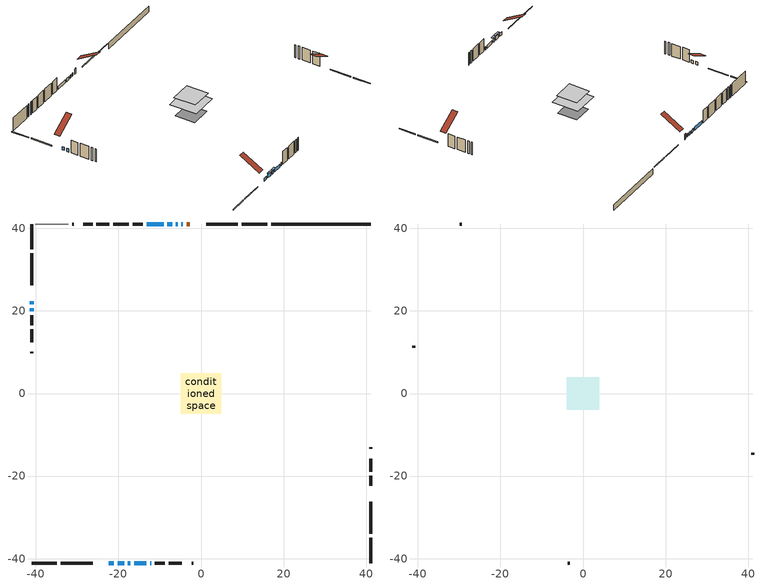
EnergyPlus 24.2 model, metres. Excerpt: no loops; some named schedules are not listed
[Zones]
conditioned space
 floor outside (Floor1 construction): -1.32,-1.32 -1.32,1.32 1.32,1.32 1.32,-1.32 z0.61
 floor adiabatic (AdiabaticFloorConstruction): -4.9,-4.9 -4.9,4.9 4.9,4.9 4.9,-4.9 z3.05
 floor foundation (Slab1 construction): -3.61,-3.61 -3.61,3.61 3.61,3.61 3.61,-3.61 z-1.52
 wall outside (RimJoist1 construction): 16.05,41.06 9.89,41.06 / -41.06,-41.06 -34.9,-41.06 / -41.06,41.06 -41.06,34.9 / 41.06,-41.06 41.06,-34.9 z0.61:0.91
 wall outside (RimJoist2 construction): 8.96,41.06 1.27,41.06 / -33.97,-41.06 -26.28,-41.06 / -41.06,33.97 -41.06,26.28 / 41.06,-33.97 41.06,-26.28 z0.61:0.91
 wall outside (AdiabaticWallConstruction 1): -2.69,41.06 -3.5,41.06 z0.61:2.64
 wall outside (AdiabaticWallConstruction): -4.42,41.06 -4.73,41.06 / -22.32,-41.06 -21.1,-41.06 / -41.06,22.32 -41.06,21.61 / -5.66,41.06 -6.07,41.06 / -7,41.06 -8.15,41.06 / -16.18,-41.06 -13.21,-41.06 / -41.06,20.68 -41.06,19.92 / -9.07,41.06 -13.14,41.06 / -12.28,-41.06 -12.1,-41.06 z0.61:1.83; -20.17,-41.06 -18.65,-41.06 z0.61:2.13; -17.72,-41.06 -17.11,-41.06 z0.61:2.14
 wall outside (Wall1 construction): -14.07,41.06 -16.52,41.06 / -11.17,-41.06 -8.72,-41.06 / -41.06,18.99 -41.06,16.54 / 41.06,-22.32 41.06,-19.87 z0.61:5.49
 wall outside (Wall3 construction): -22.19,41.06 -25.33,41.06 / -7.79,-41.06 -4.65,-41.06 / -41.06,15.61 -41.06,12.47 / 41.06,-18.94 41.06,-15.8 z0.61:5.49
 wall outside (Wall6 construction): -30.83,41.06 -31.2,41.06 / -2.29,-41.06 -1.92,-41.06 / -41.06,10.11 -41.06,9.74 / 41.06,-13.44 41.06,-13.07 z0.61:5.49
 wall foundation (FoundationWall1 construction): 41.06,41.06 16.98,41.06 z-1.52:0.61
 wall othersidecoefficients (Wall2 construction): -17.45,41.06 -21.26,41.06 z0.61:5.49
 wall othersidecoefficients (Wall4 construction): -26.26,41.06 -28.48,41.06 z0.61:5.49
 wall adiabatic (Wall7 construction): -32.13,41.06 -40.13,41.06 z0.61:5.49
 window (WindowConstruction): -4.42,41.06 -4.73,41.06 z0.61:1.83
 window (WindowConstruction 9): -22.32,-41.06 -21.1,-41.06 z0.61:1.83
 window (WindowConstruction 10): -41.06,22.32 -41.06,21.61 z0.61:1.83
 window (WindowConstruction 1): -5.66,41.06 -6.07,41.06 z0.61:1.83
 window (WindowConstruction 2): -7,41.06 -8.14,41.06 z0.61:1.83
 window (WindowConstruction 3): -20.17,-41.06 -18.65,-41.06 z0.61:2.13
 window (WindowConstruction 4): -17.72,-41.06 -17.11,-41.06 z0.61:2.13
 window (WindowConstruction 5): -16.18,-41.06 -13.21,-41.06 z0.61:1.83
 window (WindowConstruction 6): -41.06,20.68 -41.06,19.92 z0.61:1.83
 window (WindowConstruction 7): -9.07,41.06 -13.14,41.06 z0.61:1.83
 window (WindowConstruction 8): -12.28,-41.06 -12.1,-41.06 z0.61:1.83
 door (Door): -2.69,41.06 -3.5,41.06 z0.61:2.64
 ceiling adiabatic (AdiabaticFloorConstruction): 4.9,-4.9 4.9,4.9 -4.9,4.9 -4.9,-4.9 z3.05
attic - vented
 floor to conditioned space (Floor2 construction Reversed): -3.9,-3.9 -3.9,3.9 3.9,3.9 3.9,-3.9 z5.49
 wall outside (Wall5 construction): -29.41,41.06 -29.9,41.06 / -3.72,-41.06 -3.22,-41.06 / -41.06,11.54 -41.06,11.04 / 41.06,-14.87 41.06,-14.37 z0.61:5.49
 roof outside (Roof1 construction): -1.76,41.06,5.49 -1.76,33.81,9.71 0.34,33.81,9.71 0.34,41.06,5.49; -23.25,-41.06,5.49 -23.25,-33.81,9.71 -25.35,-33.81,9.71 -25.35,-41.06,5.49; -41.06,23.25,5.49 -33.81,23.25,9.71 -33.81,25.35,9.71 -41.06,25.35,5.49; 41.06,-23.25,5.49 33.81,-23.25,9.71 33.81,-25.35,9.71 41.06,-25.35,5.49
shading: -18.19,-41.06 -20.63,-41.06 -20.63,-41.52 -18.19,-41.52 z2.59; -16.65,-41.06 -18.18,-41.06 -18.18,-41.52 -16.65,-41.52 z2.59
[Building]
Building 1: Terrain=Suburbs
[Site:Location]
Vancouver Intl AP_BC: Latitude {deg}=49.19; Longitude {deg}=-123.18; Time Zone {hr}=-8; Elevation {m}=4; Keep Site Location Information=Yes
[Site:GroundTemperature:Shallow]
8.06451, 6.96315, 6.87495, 7.3976, 9.49575, 11.5841, 13.3946, 14.5416, 14.639, 13.7062, 11.9418, 9.91751
[Site:WaterMainsTemperature]
Calculation Method=Schedule; Temperature Schedule=mains temperature schedule
[Material] Roughness=Rough; Thermal Absorptance=0.9
Name | Thickness {m} | Conductivity {W/m-K} | Density {kg/m3} | Specific Heat {J/kg-K} | Solar Absorptance | Visible Absorptance
asphalt or fiberglass shingles | 0.00635 | 0.162714 | 1121.4 | 1465.45 | 0.4 | 0.4
ceiling loosefill ins | 0.0846667 | 0.0480833 | 16.02 | 1046.75 | 0.7 | 0.7
ceiling stud and cavity | 0.1397 | 0.672331 | 65.682 | 1177.47 | 0.7 | 0.7
concrete 4.0 in. | 0.1016 | 1.803125 | 2242.8 | 837.4 | 0.7 | 0.7
concrete 8.0 in. | 0.2032 | 1.803125 | 2242.8 | 837.4 | 0.7 | 0.7
door material | 0.04445 | 0.053851 | 512.64 | 1214.23 | 0.7 | 0.7
exterior vertical ins | 0.0445518 | 0.029427 | 32.04 | 1214.23 | 0.7 | 0.7
floor covering | 0.0127 | 0.0433444 | 54.468 | 1339.84 | 0.6 | 0.6
floor rigid ins; rim joist rigid ins | 0.051816 | 0.029427 | 32.04 | 1214.23 | 0.7 | 0.7
floor rigid ins 1; wall rigid ins | 0.512978 | 0.029427 | 32.04 | 1214.23 | 0.7 | 0.7
floor stud and cavity | 0.1397 | 0.347671 | 92.3553 | 1139.71 | 0.7 | 0.7
floor stud and cavity 1 | 0.1397 | 1.75129 | 37.0049 | 1207.88 | 0.7 | 0.7
furniture material conditioned space 1 | 0.1524 | 0.115458 | 640.8 | 1214.23 | 0.6 | 0.6
gypsum board | 0.0127 | 0.160291 | 801 | 837.4 | 0.6 | 0.6
gypsum board 1 | 0.0127 | 0.160291 | 801 | 837.4 | 0.7 | 0.7
osb sheathing 0.5 in. | 0.0127 | 0.115458 | 512.64 | 1214.23 | 0.7 | 0.7
osb sheathing 0.5 in. 1 | 0.0127 | 0.115458 | 512.64 | 1214.23 | 0.4 | 0.4
osb sheathing 0.75 in. | 0.01905 | 0.115458 | 512.64 | 1214.23 | 0.7 | 0.7
osb sheathing 2.0 in. | 0.0508 | 0.115458 | 512.64 | 1214.23 | 0.7 | 0.7
rim joist stud and cavity | 0.0508 | 0.0281304 | 125.044 | 1163.47 | 0.6 | 0.6
rim joist stud and cavity 1 | 0.0508 | 0.747799 | 125.044 | 1163.47 | 0.6 | 0.6
wall stud and cavity | 0.1397 | 0.09204 | 139.0536 | 1170.24 | 0.7 | 0.7
wall stud and cavity 1 | 0.1397 | 0.0791369 | 139.0536 | 1170.24 | 0.7 | 0.7
wall stud and cavity 2 | 0.1397 | 0.0924691 | 139.0536 | 1170.24 | 0.7 | 0.7
wall stud and cavity 3 | 0.1397 | 0.0794539 | 139.0536 | 1170.24 | 0.7 | 0.7
wall stud and cavity 4 | 0.0889 | 6.1454 | 50.32683 | 1063.81 | 0.6 | 0.6
wall stud and cavity 5 | 0.1397 | 0.128401 | 139.0536 | 1170.24 | 0.7 | 0.7
wall stud and cavity 6 | 0.1397 | 0.0834662 | 139.0536 | 1170.24 | 0.7 | 0.7
wall stud and cavity 7 | 0.0889 | 0.380278 | 52.3479 | 1209.89 | 0.7 | 0.7
wall stud and cavity 8 | 0.0889 | 0.391764 | 83.0341 | 1211.67 | 0.7 | 0.7
wood siding | 0.0254 | 0.102417 | 544.68 | 1172.36 | 0.4 | 0.4
wood siding 1 | 0.00254 | 0.102417 | 544.68 | 1172.36 | 0.4 | 0.4
wood siding 2; wood siding 3; wood siding 4 | 0.0254 | 0.102417 | 544.68 | 1172.36 | 0.7 | 0.7
[WindowMaterial:SimpleGlazingSystem]
Name | U-Factor {W/m2-K} | Solar Heat Gain Coefficient
WindowMaterial | 4.87797 | 0.6
WindowMaterial 1 | 2.41769 | 0.3
WindowMaterial 2 | 2.06509 | 0.37
WindowMaterial 3 | 1.72214 | 0.45
WindowMaterial 4 | 2.19795 | 0.34
WindowMaterial 5 | 1.98503 | 0.39
WindowMaterial 6 | 1.7511 | 0.41
WindowMaterial 7 | 2.67888 | 0.21
WindowMaterial 8 | 2.11562 | 0.36
WindowMaterial 9 | 2.20136 | 0.34
[Construction]
AdiabaticFloorConstruction: floor stud and cavity 1, floor rigid ins 1, osb sheathing 0.75 in., floor covering
AdiabaticWallConstruction: wood siding 3, wall rigid ins, wall stud and cavity 7, gypsum board
AdiabaticWallConstruction 1: wood siding 4, wall rigid ins, wall stud and cavity 7, gypsum board
Door: door material
Floor1 construction: floor stud and cavity, floor rigid ins, osb sheathing 0.75 in., floor covering
Floor2 construction Reversed: gypsum board, ceiling stud and cavity, ceiling loosefill ins
FoundationWall1 construction: concrete 8.0 in., gypsum board 1
furniture construction conditioned space 1: furniture material conditioned space 1
PartitionWallConstruction: gypsum board, wall stud and cavity 8, gypsum board
RimJoist1 construction: wood siding 2, osb sheathing 2.0 in., rim joist stud and cavity
RimJoist2 construction: wood siding 2, rim joist rigid ins, osb sheathing 2.0 in., rim joist stud and cavity 1
Roof1 construction: asphalt or fiberglass shingles
Slab1 construction: concrete 4.0 in.
Wall1 construction: wood siding, osb sheathing 0.5 in., wall stud and cavity, gypsum board
Wall2 construction: osb sheathing 0.5 in. 1, wall stud and cavity 1, gypsum board
Wall3 construction: wood siding, osb sheathing 0.5 in., wall stud and cavity 2, gypsum board
Wall4 construction: osb sheathing 0.5 in. 1, wall stud and cavity 3, gypsum board
Wall5 construction: wood siding 1, wall stud and cavity 4
Wall6 construction: wood siding, osb sheathing 0.5 in., wall stud and cavity 5, gypsum board
Wall7 construction: osb sheathing 0.5 in. 1, wall stud and cavity 6, gypsum board
WindowConstruction: WindowMaterial
WindowConstruction 1: WindowMaterial 1
WindowConstruction 10: WindowMaterial 9
WindowConstruction 2: WindowMaterial 2
WindowConstruction 3: WindowMaterial 3
WindowConstruction 4; WindowConstruction 6: WindowMaterial 4
WindowConstruction 5: WindowMaterial 5
WindowConstruction 7: WindowMaterial 6
WindowConstruction 8: WindowMaterial 7
WindowConstruction 9: WindowMaterial 8
[Zone] Multiplier=1; Part of Total Floor Area=Yes
Name | Volume {m3}
attic - vented | 39.7932
conditioned space | 372
[Space]
Name | Zone | Volume {m3}
attic - vented 1 | attic - vented | 39.7932
conditioned space 1 | conditioned space | 372
[ZoneInfiltration:EffectiveLeakageArea]
infil attic - vented 1: Zone or Space=attic - vented 1; Schedule=Always On Discrete; Effective Air Leakage Area {cm2}=2515.03; Stack Coefficient=0.000633039; Wind Coefficient=1.69995e-05
[ZoneMixing]
whole house fan mix: Zone or Space=attic - vented; Schedule=Always On Continuous; Design Flow Rate Calculation Method=Flow/Zone; Design Flow Rate {m3/s}=0; Source Zone or Space=conditioned space
[SurfaceProperty:ExposedFoundationPerimeter]
Slab1: Exposed Perimeter Calculation Method=TotalExposedPerimeter; Total Exposed Perimeter {m}=24.079
[SurfaceProperty:OtherSideCoefficients]
other non-freezing space: Combined Convective/Radiative Film Coefficient {W/m2-K}=8.35; Constant Temperature Coefficient=1; External Dry-Bulb Temperature Coefficient=0; Ground Temperature Coefficient=0; Wind Speed Coefficient=0; Zone Air Temperature Coefficient=0; Constant Temperature Schedule=other non-freezing space; Previous Other Side Temperature Coefficient=0
[InternalMass] Zone or ZoneList=conditioned space; Space or SpaceList=conditioned space 1
Name | Construction | Surface Area {m2}
furniture mass conditioned space 1 | furniture construction conditioned space 1 | 62.0279
partition wall mass | PartitionWallConstruction | 155.07
[Lights]
interior lighting: Zone or ZoneList or Space or SpaceList=conditioned space 1; Schedule=interior lighting schedule; Design Level Calculation Method=LightingLevel; Lighting Level {W}=343.2; Return Air Fraction=0; Fraction Radiant=0.6; Fraction Visible=0.2; Fraction Replaceable=1
[People]
occupants: Zone or ZoneList or Space or SpaceList=conditioned space 1; Number of People Schedule=occupants schedule; Number of People Calculation Method=People; Number of People=3; Fraction Radiant=0.314171; Sensible Heat Fraction=0.56303; Activity Level Schedule=occupants activity schedule; Carbon Dioxide Generation Rate {m3/s-W}=0; Enable ASHRAE 55 Comfort Warnings=No; Mean Radiant Temperature Calculation Type=EnclosureAveraged
[ElectricEquipment] Zone or ZoneList or Space or SpaceList=conditioned space 1; Design Level Calculation Method=EquipmentLevel
Name | Schedule | Design Level {W} | Fraction Latent | Fraction Radiant | Fraction Lost
clothes dryer | clothes dryer schedule | 140.772 | 0.015 | 0.081 | 0.85
clothes washer | clothes washer schedule | 32.1985 | 0.03 | 0.162 | 0.7
cooking range | cooking range schedule | 208.969 | 0.08 | 0.432 | 0.2
dishwasher | dishwasher schedule | 66.8632 | 0.3 | 0.18 | 0.4
fridge | fridge schedule | 72.9452 | 0 | 0.6 | 0
mech vent bath fan 0 | mech vent bath fan 0 schedule | 50.2 | 0 | 0 | 1
mech vent house fan | mech vent house fan schedule | 0 | 0 | 0 | 1
mech vent house fan cfis | mech vent house fan cfis schedule | 0 | 0 | 0 | 0
mech vent range fan 0 | mech vent range fan 0 schedule | 57 | 0 | 0 | 1
misc plug loads | misc plug loads schedule | 494.7 | 0.045 | 0.513 | 0.1
whole house fan | Always On Discrete | 0 | 0 | 0 | 1
[OtherEquipment] Zone or ZoneList or Space or SpaceList=conditioned space 1; Design Level Calculation Method=EquipmentLevel
Name | Fuel Type | Schedule | Design Level {W} | Fraction Latent | Fraction Radiant | Fraction Lost
clothes dryer 1 | Electricity | clothes dryer schedule | 0 | 0.015 | 0.081 | 0.85
cooking range 1 | Electricity | cooking range schedule | 0 | 0.08 | 0.432 | 0.2
general water use latent | None | general water use schedule | 59.3978 | 1 | 0 | 0
general water use sensible | None | general water use schedule | -58.539 | 0 | 0.6 | 0
mech vent house fan latent load | None | Always On Discrete | 0 | 1 | 0 | 0
mech vent house fan sensible load | None | Always On Discrete | 0 | 0 | 0 | 0
water heater energy adjustment1 | NaturalGas | Always On Discrete | 0.01 | 0 | 0 | 1
[ZoneInfiltration:DesignFlowRate] Zone or ZoneList or Space or SpaceList=conditioned space 1; Schedule=Always On Discrete; Design Flow Rate Calculation Method=Flow/Zone; Design Flow Rate {m3/s}=0
infil flow; natural vent flow; whole house fan flow
[Foundation:Kiva]
Foundation Kiva 1: Initial Indoor Air Temperature {C}=18; Wall Height Above Grade {m}=0.609996; Wall Depth Below Slab {m}=0.2032; Custom Block Material Name 1=exterior vertical ins; Custom Block Depth 1 {m}=2.13; Custom Block X Position 1 {m}=0.2159; Custom Block Z Position 1 {m}=0
[Foundation:Kiva:Settings]
Soil Conductivity {W/m-K}=0.849921; Soil Density {kg/m3}=1842.3; Soil Specific Heat {J/kg-K}=418.7; Ground Solar Absorptivity=0.9; Ground Thermal Absorptivity=0.9; Ground Surface Roughness {m}=0.03; Far-Field Width {m}=40; Deep-Ground Boundary Condition=ZeroFlux; Deep-Ground Depth {m}=40; Minimum Cell Dimension {m}=0.2; Maximum Cell Growth Coefficient=3; Simulation Timestep=Timestep
[Exterior:Lights]
exterior lighting: Schedule=exterior lighting schedule; Design Level {W}=75.6
[Schedule:Constant]
Name | Hourly Value
Always On Continuous; mech vent house fan schedule; mech vent house fan cfis schedule; Always On Discrete | 1
other non-freezing space; fridge schedule | 0
occupants activity schedule | 117.228
[Schedule:Week:Daily]
interior lighting schedule Week Rule - Jan1-Jan27: interior lighting schedule day, interior lighting schedule day, interior lighting schedule day, interior lighting schedule day, interior lighting schedule day, interior lighting schedule day, interior lighting schedule day, interior lighting schedule default day, interior lighting schedule default day, interior lighting schedule default day, interior lighting schedule default day, interior lighting schedule default day
interior lighting schedule Week Rule - Jan28-Feb3: interior lighting schedule day, interior lighting schedule day, interior lighting schedule day, interior lighting schedule day, interior lighting schedule day 1, interior lighting schedule day 1, interior lighting schedule day 1, interior lighting schedule default day, interior lighting schedule default day, interior lighting schedule default day, interior lighting schedule default day, interior lighting schedule default day
interior lighting schedule Week Rule - Feb4-Feb24: interior lighting schedule day 1, interior lighting schedule day 1, interior lighting schedule day 1, interior lighting schedule day 1, interior lighting schedule day 1, interior lighting schedule day 1, interior lighting schedule day 1, interior lighting schedule default day, interior lighting schedule default day, interior lighting schedule default day, interior lighting schedule default day, interior lighting schedule default day
interior lighting schedule Week Rule - Feb25-Mar3: interior lighting schedule day 1, interior lighting schedule day 1, interior lighting schedule day 1, interior lighting schedule day 1, interior lighting schedule day 2, interior lighting schedule day 2, interior lighting schedule day 2, interior lighting schedule default day, interior lighting schedule default day, interior lighting schedule default day, interior lighting schedule default day, interior lighting schedule default day
interior lighting schedule Week Rule - Mar4-Mar31: interior lighting schedule day 2, interior lighting schedule day 2, interior lighting schedule day 2, interior lighting schedule day 2, interior lighting schedule day 2, interior lighting schedule day 2, interior lighting schedule day 2, interior lighting schedule default day, interior lighting schedule default day, interior lighting schedule default day, interior lighting schedule default day, interior lighting schedule default day
interior lighting schedule Week Rule - Apr1-Apr28: interior lighting schedule day 3, interior lighting schedule day 3, interior lighting schedule day 3, interior lighting schedule day 3, interior lighting schedule day 3, interior lighting schedule day 3, interior lighting schedule day 3, interior lighting schedule default day, interior lighting schedule default day, interior lighting schedule default day, interior lighting schedule default day, interior lighting schedule default day
interior lighting schedule Week Rule - Apr29-May5: interior lighting schedule day 3, interior lighting schedule day 3, interior lighting schedule day 4, interior lighting schedule day 4, interior lighting schedule day 4, interior lighting schedule day 4, interior lighting schedule day 4, interior lighting schedule default day, interior lighting schedule default day, interior lighting schedule default day, interior lighting schedule default day, interior lighting schedule default day
interior lighting schedule Week Rule - May6-May26: interior lighting schedule day 4, interior lighting schedule day 4, interior lighting schedule day 4, interior lighting schedule day 4, interior lighting schedule day 4, interior lighting schedule day 4, interior lighting schedule day 4, interior lighting schedule default day, interior lighting schedule default day, interior lighting schedule default day, interior lighting schedule default day, interior lighting schedule default day
interior lighting schedule Week Rule - May27-Jun2: interior lighting schedule day 4, interior lighting schedule day 4, interior lighting schedule day 4, interior lighting schedule day 4, interior lighting schedule day 4, interior lighting schedule day 5, interior lighting schedule day 5, interior lighting schedule default day, interior lighting schedule default day, interior lighting schedule default day, interior lighting schedule default day, interior lighting schedule default day
interior lighting schedule Week Rule - Jun3-Jun30: interior lighting schedule day 5, interior lighting schedule day 5, interior lighting schedule day 5, interior lighting schedule day 5, interior lighting schedule day 5, interior lighting schedule day 5, interior lighting schedule day 5, interior lighting schedule default day, interior lighting schedule default day, interior lighting schedule default day, interior lighting schedule default day, interior lighting schedule default day
interior lighting schedule Week Rule - Jul1-Jul28: interior lighting schedule day 6, interior lighting schedule day 6, interior lighting schedule day 6, interior lighting schedule day 6, interior lighting schedule day 6, interior lighting schedule day 6, interior lighting schedule day 6, interior lighting schedule default day, interior lighting schedule default day, interior lighting schedule default day, interior lighting schedule default day, interior lighting schedule default day
interior lighting schedule Week Rule - Jul29-Aug4: interior lighting schedule day 6, interior lighting schedule day 6, interior lighting schedule day 6, interior lighting schedule day 7, interior lighting schedule day 7, interior lighting schedule day 7, interior lighting schedule day 7, interior lighting schedule default day, interior lighting schedule default day, interior lighting schedule default day, interior lighting schedule default day, interior lighting schedule default day
interior lighting schedule Week Rule - Aug5-Aug25: interior lighting schedule day 7, interior lighting schedule day 7, interior lighting schedule day 7, interior lighting schedule day 7, interior lighting schedule day 7, interior lighting schedule day 7, interior lighting schedule day 7, interior lighting schedule default day, interior lighting schedule default day, interior lighting schedule default day, interior lighting schedule default day, interior lighting schedule default day
interior lighting schedule Week Rule - Aug26-Sep1: interior lighting schedule day 7, interior lighting schedule day 7, interior lighting schedule day 7, interior lighting schedule day 7, interior lighting schedule day 7, interior lighting schedule day 7, interior lighting schedule day 8, interior lighting schedule default day, interior lighting schedule default day, interior lighting schedule default day, interior lighting schedule default day, interior lighting schedule default day
interior lighting schedule Week Rule - Sep2-Sep29: interior lighting schedule day 8, interior lighting schedule day 8, interior lighting schedule day 8, interior lighting schedule day 8, interior lighting schedule day 8, interior lighting schedule day 8, interior lighting schedule day 8, interior lighting schedule default day, interior lighting schedule default day, interior lighting schedule default day, interior lighting schedule default day, interior lighting schedule default day
interior lighting schedule Week Rule - Sep30-Oct6: interior lighting schedule day 8, interior lighting schedule day 9, interior lighting schedule day 9, interior lighting schedule day 9, interior lighting schedule day 9, interior lighting schedule day 9, interior lighting schedule day 9, interior lighting schedule default day, interior lighting schedule default day, interior lighting schedule default day, interior lighting schedule default day, interior lighting schedule default day
interior lighting schedule Week Rule - Oct7-Oct27: interior lighting schedule day 9, interior lighting schedule day 9, interior lighting schedule day 9, interior lighting schedule day 9, interior lighting schedule day 9, interior lighting schedule day 9, interior lighting schedule day 9, interior lighting schedule default day, interior lighting schedule default day, interior lighting schedule default day, interior lighting schedule default day, interior lighting schedule default day
interior lighting schedule Week Rule - Oct28-Nov3: interior lighting schedule day 9, interior lighting schedule day 9, interior lighting schedule day 9, interior lighting schedule day 9, interior lighting schedule day 10, interior lighting schedule day 10, interior lighting schedule day 10, interior lighting schedule default day, interior lighting schedule default day, interior lighting schedule default day, interior lighting schedule default day, interior lighting schedule default day
interior lighting schedule Week Rule - Nov4-Nov24: interior lighting schedule day 10, interior lighting schedule day 10, interior lighting schedule day 10, interior lighting schedule day 10, interior lighting schedule day 10, interior lighting schedule day 10, interior lighting schedule day 10, interior lighting schedule default day, interior lighting schedule default day, interior lighting schedule default day, interior lighting schedule default day, interior lighting schedule default day
interior lighting schedule Week Rule - Nov25-Dec1: interior lighting schedule day 10, interior lighting schedule day 10, interior lighting schedule day 10, interior lighting schedule day 10, interior lighting schedule day 10, interior lighting schedule day 10, interior lighting schedule day 11, interior lighting schedule default day, interior lighting schedule default day, interior lighting schedule default day, interior lighting schedule default day, interior lighting schedule default day
interior lighting schedule Week Rule - Dec2-Dec31: interior lighting schedule day 11, interior lighting schedule day 11, interior lighting schedule day 11, interior lighting schedule day 11, interior lighting schedule day 11, interior lighting schedule day 11, interior lighting schedule day 11, interior lighting schedule default day, interior lighting schedule default day, interior lighting schedule default day, interior lighting schedule default day, interior lighting schedule default day
occupants schedule Week Rule - Jan1-Dec31: occupants schedule day, occupants schedule day, occupants schedule day, occupants schedule day, occupants schedule day, occupants schedule day, occupants schedule day, occupants schedule default day, occupants schedule default day, occupants schedule default day, occupants schedule default day, occupants schedule default day
clothes dryer schedule Week Rule - Jan1-Dec31: clothes dryer schedule day, clothes dryer schedule day, clothes dryer schedule day, clothes dryer schedule day, clothes dryer schedule day, clothes dryer schedule day, clothes dryer schedule day, clothes dryer schedule default day, clothes dryer schedule default day, clothes dryer schedule default day, clothes dryer schedule default day, clothes dryer schedule default day
clothes washer schedule Week Rule - Jan1-Dec31: clothes washer schedule day, clothes washer schedule day, clothes washer schedule day, clothes washer schedule day, clothes washer schedule day, clothes washer schedule day, clothes washer schedule day, clothes washer schedule default day, clothes washer schedule default day, clothes washer schedule default day, clothes washer schedule default day, clothes washer schedule default day
cooking range schedule Week Rule - Jan1-Dec31: cooking range schedule day, cooking range schedule day, cooking range schedule day, cooking range schedule day, cooking range schedule day, cooking range schedule day, cooking range schedule day, cooking range schedule default day, cooking range schedule default day, cooking range schedule default day, cooking range schedule default day, cooking range schedule default day
dishwasher schedule Week Rule - Jan1-Dec31: dishwasher schedule day, dishwasher schedule day, dishwasher schedule day, dishwasher schedule day, dishwasher schedule day, dishwasher schedule day, dishwasher schedule day, dishwasher schedule default day, dishwasher schedule default day, dishwasher schedule default day, dishwasher schedule default day, dishwasher schedule default day
mech vent bath fan 0 schedule Week Rule - Jan1-Dec31: mech vent bath fan 0 schedule day, mech vent bath fan 0 schedule day, mech vent bath fan 0 schedule day, mech vent bath fan 0 schedule day, mech vent bath fan 0 schedule day, mech vent bath fan 0 schedule day, mech vent bath fan 0 schedule day, mech vent bath fan 0 schedule default day, mech vent bath fan 0 schedule default day, mech vent bath fan 0 schedule default day, mech vent bath fan 0 schedule default day, mech vent bath fan 0 schedule default day
mech vent range fan 0 schedule Week Rule - Jan1-Dec31: mech vent range fan 0 schedule day, mech vent range fan 0 schedule day, mech vent range fan 0 schedule day, mech vent range fan 0 schedule day, mech vent range fan 0 schedule day, mech vent range fan 0 schedule day, mech vent range fan 0 schedule day, mech vent range fan 0 schedule default day, mech vent range fan 0 schedule default day, mech vent range fan 0 schedule default day, mech vent range fan 0 schedule default day, mech vent range fan 0 schedule default day
misc plug loads schedule Week Rule - Jan1-Dec31: misc plug loads schedule day, misc plug loads schedule day, misc plug loads schedule day, misc plug loads schedule day, misc plug loads schedule day, misc plug loads schedule day, misc plug loads schedule day, misc plug loads schedule default day, misc plug loads schedule default day, misc plug loads schedule default day, misc plug loads schedule default day, misc plug loads schedule default day
general water use schedule Week Rule - Jan1-Dec31: general water use schedule day, general water use schedule day, general water use schedule day, general water use schedule day, general water use schedule day, general water use schedule day, general water use schedule day, general water use schedule default day, general water use schedule default day, general water use schedule default day, general water use schedule default day, general water use schedule default day
exterior lighting schedule Week Rule - Jan1-Jan27: exterior lighting schedule day, exterior lighting schedule day, exterior lighting schedule day, exterior lighting schedule day, exterior lighting schedule day, exterior lighting schedule day, exterior lighting schedule day, exterior lighting schedule default day, exterior lighting schedule default day, exterior lighting schedule default day, exterior lighting schedule default day, exterior lighting schedule default day
exterior lighting schedule Week Rule - Jan28-Feb3: exterior lighting schedule day, exterior lighting schedule day, exterior lighting schedule day, exterior lighting schedule day, exterior lighting schedule day 1, exterior lighting schedule day 1, exterior lighting schedule day 1, exterior lighting schedule default day, exterior lighting schedule default day, exterior lighting schedule default day, exterior lighting schedule default day, exterior lighting schedule default day
exterior lighting schedule Week Rule - Feb4-Feb24: exterior lighting schedule day 1, exterior lighting schedule day 1, exterior lighting schedule day 1, exterior lighting schedule day 1, exterior lighting schedule day 1, exterior lighting schedule day 1, exterior lighting schedule day 1, exterior lighting schedule default day, exterior lighting schedule default day, exterior lighting schedule default day, exterior lighting schedule default day, exterior lighting schedule default day
exterior lighting schedule Week Rule - Feb25-Mar3: exterior lighting schedule day 1, exterior lighting schedule day 1, exterior lighting schedule day 1, exterior lighting schedule day 1, exterior lighting schedule day 2, exterior lighting schedule day 2, exterior lighting schedule day 2, exterior lighting schedule default day, exterior lighting schedule default day, exterior lighting schedule default day, exterior lighting schedule default day, exterior lighting schedule default day
exterior lighting schedule Week Rule - Mar4-Mar31: exterior lighting schedule day 2, exterior lighting schedule day 2, exterior lighting schedule day 2, exterior lighting schedule day 2, exterior lighting schedule day 2, exterior lighting schedule day 2, exterior lighting schedule day 2, exterior lighting schedule default day, exterior lighting schedule default day, exterior lighting schedule default day, exterior lighting schedule default day, exterior lighting schedule default day
exterior lighting schedule Week Rule - Apr1-Apr28: exterior lighting schedule day 3, exterior lighting schedule day 3, exterior lighting schedule day 3, exterior lighting schedule day 3, exterior lighting schedule day 3, exterior lighting schedule day 3, exterior lighting schedule day 3, exterior lighting schedule default day, exterior lighting schedule default day, exterior lighting schedule default day, exterior lighting schedule default day, exterior lighting schedule default day
exterior lighting schedule Week Rule - Apr29-May5: exterior lighting schedule day 3, exterior lighting schedule day 3, exterior lighting schedule day 4, exterior lighting schedule day 4, exterior lighting schedule day 4, exterior lighting schedule day 4, exterior lighting schedule day 4, exterior lighting schedule default day, exterior lighting schedule default day, exterior lighting schedule default day, exterior lighting schedule default day, exterior lighting schedule default day
exterior lighting schedule Week Rule - May6-May26: exterior lighting schedule day 4, exterior lighting schedule day 4, exterior lighting schedule day 4, exterior lighting schedule day 4, exterior lighting schedule day 4, exterior lighting schedule day 4, exterior lighting schedule day 4, exterior lighting schedule default day, exterior lighting schedule default day, exterior lighting schedule default day, exterior lighting schedule default day, exterior lighting schedule default day
exterior lighting schedule Week Rule - May27-Jun2: exterior lighting schedule day 4, exterior lighting schedule day 4, exterior lighting schedule day 4, exterior lighting schedule day 4, exterior lighting schedule day 4, exterior lighting schedule day 5, exterior lighting schedule day 5, exterior lighting schedule default day, exterior lighting schedule default day, exterior lighting schedule default day, exterior lighting schedule default day, exterior lighting schedule default day
exterior lighting schedule Week Rule - Jun3-Jun30: exterior lighting schedule day 5, exterior lighting schedule day 5, exterior lighting schedule day 5, exterior lighting schedule day 5, exterior lighting schedule day 5, exterior lighting schedule day 5, exterior lighting schedule day 5, exterior lighting schedule default day, exterior lighting schedule default day, exterior lighting schedule default day, exterior lighting schedule default day, exterior lighting schedule default day
exterior lighting schedule Week Rule - Jul1-Jul28: exterior lighting schedule day 6, exterior lighting schedule day 6, exterior lighting schedule day 6, exterior lighting schedule day 6, exterior lighting schedule day 6, exterior lighting schedule day 6, exterior lighting schedule day 6, exterior lighting schedule default day, exterior lighting schedule default day, exterior lighting schedule default day, exterior lighting schedule default day, exterior lighting schedule default day
exterior lighting schedule Week Rule - Jul29-Aug4: exterior lighting schedule day 6, exterior lighting schedule day 6, exterior lighting schedule day 6, exterior lighting schedule day 7, exterior lighting schedule day 7, exterior lighting schedule day 7, exterior lighting schedule day 7, exterior lighting schedule default day, exterior lighting schedule default day, exterior lighting schedule default day, exterior lighting schedule default day, exterior lighting schedule default day
exterior lighting schedule Week Rule - Aug5-Aug25: exterior lighting schedule day 7, exterior lighting schedule day 7, exterior lighting schedule day 7, exterior lighting schedule day 7, exterior lighting schedule day 7, exterior lighting schedule day 7, exterior lighting schedule day 7, exterior lighting schedule default day, exterior lighting schedule default day, exterior lighting schedule default day, exterior lighting schedule default day, exterior lighting schedule default day
exterior lighting schedule Week Rule - Aug26-Sep1: exterior lighting schedule day 7, exterior lighting schedule day 7, exterior lighting schedule day 7, exterior lighting schedule day 7, exterior lighting schedule day 7, exterior lighting schedule day 7, exterior lighting schedule day 8, exterior lighting schedule default day, exterior lighting schedule default day, exterior lighting schedule default day, exterior lighting schedule default day, exterior lighting schedule default day
[Schedule:Year]
interior lighting schedule: interior lighting schedule Week Rule - Jan1-Jan27, 1, 1, 1, 27, interior lighting schedule Week Rule - Jan28-Feb3, 1, 28, 2, 3, interior lighting schedule Week Rule - Feb4-Feb24, 2, 4, 2, 24, interior lighting schedule Week Rule - Feb25-Mar3, 2, 25, 3, 3, interior lighting schedule Week Rule - Mar4-Mar31, 3, 4, 3, 31, interior lighting schedule Week Rule - Apr1-Apr28, 4, 1, 4, 28, interior lighting schedule Week Rule - Apr29-May5, 4, 29, 5, 5, interior lighting schedule Week Rule - May6-May26, 5, 6, 5, 26, interior lighting schedule Week Rule - May27-Jun2, 5, 27, 6, 2, interior lighting schedule Week Rule - Jun3-Jun30, 6, 3, 6, 30, interior lighting schedule Week Rule - Jul1-Jul28, 7, 1, 7, 28, interior lighting schedule Week Rule - Jul29-Aug4, 7, 29, 8, 4, interior lighting schedule Week Rule - Aug5-Aug25, 8, 5, 8, 25, interior lighting schedule Week Rule - Aug26-Sep1, 8, 26, 9, 1, interior lighting schedule Week Rule - Sep2-Sep29, 9, 2, 9, 29, interior lighting schedule Week Rule - Sep30-Oct6, 9, 30, 10, 6, interior lighting schedule Week Rule - Oct7-Oct27, 10, 7, 10, 27, interior lighting schedule Week Rule - Oct28-Nov3, 10, 28, 11, 3, interior lighting schedule Week Rule - Nov4-Nov24, 11, 4, 11, 24, interior lighting schedule Week Rule - Nov25-Dec1, 11, 25, 12, 1, interior lighting schedule Week Rule - Dec2-Dec31, 12, 2, 12, 31
occupants schedule: occupants schedule Week Rule - Jan1-Dec31, 1, 1, 12, 31
clothes dryer schedule: clothes dryer schedule Week Rule - Jan1-Dec31, 1, 1, 12, 31
clothes washer schedule: clothes washer schedule Week Rule - Jan1-Dec31, 1, 1, 12, 31
cooking range schedule: cooking range schedule Week Rule - Jan1-Dec31, 1, 1, 12, 31
dishwasher schedule: dishwasher schedule Week Rule - Jan1-Dec31, 1, 1, 12, 31
mech vent bath fan 0 schedule: mech vent bath fan 0 schedule Week Rule - Jan1-Dec31, 1, 1, 12, 31
mech vent range fan 0 schedule: mech vent range fan 0 schedule Week Rule - Jan1-Dec31, 1, 1, 12, 31
misc plug loads schedule: misc plug loads schedule Week Rule - Jan1-Dec31, 1, 1, 12, 31
general water use schedule: general water use schedule Week Rule - Jan1-Dec31, 1, 1, 12, 31
exterior lighting schedule: exterior lighting schedule Week Rule - Jan1-Jan27, 1, 1, 1, 27, exterior lighting schedule Week Rule - Jan28-Feb3, 1, 28, 2, 3, exterior lighting schedule Week Rule - Feb4-Feb24, 2, 4, 2, 24, exterior lighting schedule Week Rule - Feb25-Mar3, 2, 25, 3, 3, exterior lighting schedule Week Rule - Mar4-Mar31, 3, 4, 3, 31, exterior lighting schedule Week Rule - Apr1-Apr28, 4, 1, 4, 28, exterior lighting schedule Week Rule - Apr29-May5, 4, 29, 5, 5, exterior lighting schedule Week Rule - May6-May26, 5, 6, 5, 26, exterior lighting schedule Week Rule - May27-Jun2, 5, 27, 6, 2, exterior lighting schedule Week Rule - Jun3-Jun30, 6, 3, 6, 30, exterior lighting schedule Week Rule - Jul1-Jul28, 7, 1, 7, 28, exterior lighting schedule Week Rule - Jul29-Aug4, 7, 29, 8, 4, exterior lighting schedule Week Rule - Aug5-Aug25, 8, 5, 8, 25, exterior lighting schedule Week Rule - Aug26-Sep1, 8, 26, 9, 1, exterior lighting schedule Week Rule - Sep2-Sep29, 9, 2, 9, 29, exterior lighting schedule Week Rule - Sep30-Oct6, 9, 30, 10, 6, exterior lighting schedule Week Rule - Oct7-Oct27, 10, 7, 10, 27, exterior lighting schedule Week Rule - Oct28-Nov3, 10, 28, 11, 3, exterior lighting schedule Week Rule - Nov4-Nov24, 11, 4, 11, 24, exterior lighting schedule Week Rule - Nov25-Dec1, 11, 25, 12, 1, exterior lighting schedule Week Rule - Dec2-Dec31, 12, 2, 12, 31
[Schedule:Compact]
mains temperature schedule: Through: 01/01, For: AllDays, Until: 24:00, 11.375, Through: 01/02, For: AllDays, Until: 24:00, 11.3367, Through: 01/03, For: AllDays, Until: 24:00, 11.2994, Through: 01/04, For: AllDays, Until: 24:00, 11.2628, Through: 01/05, For: AllDays, Until: 24:00, 11.2267, Through: 01/06, For: AllDays, Until: 24:00, 11.1917, Through: 01/07, For: AllDays, Until: 24:00, 11.1578, Through: 01/08, For: AllDays, Until: 24:00, 11.1244, Through: 01/09, For: AllDays, Until: 24:00, 11.0917, Through: 01/10, For: AllDays, Until: 24:00, 11.06, Through: 01/11, For: AllDays, Until: 24:00, 11.0289, Through: 01/12, For: AllDays, Until: 24:00, 10.9989, Through: 01/13, For: AllDays, Until: 24:00, 10.97, Through: 01/14, For: AllDays, Until: 24:00, 10.9417, Through: 01/15, For: AllDays, Until: 24:00, 10.9139, Through: 01/16, For: AllDays, Until: 24:00, 10.8878, Through: 01/17, For: AllDays, Until: 24:00, 10.8622, Through: 01/18, For: AllDays, Until: 24:00, 10.8372, Through: 01/19, For: AllDays, Until: 24:00, 10.8133, Through: 01/20, For: AllDays, Until: 24:00, 10.7906, Through: 01/21, For: AllDays, Until: 24:00, 10.7683, Through: 01/22, For: AllDays, Until: 24:00, 10.7478, Through: 01/23, For: AllDays, Until: 24:00, 10.7272, Through: 01/24, For: AllDays, Until: 24:00, 10.7083, Through: 01/25, For: AllDays, Until: 24:00, 10.69, Through: 01/26, For: AllDays, Until: 24:00, 10.6728, Through: 01/27, For: AllDays, Until: 24:00, 10.6567, Through: 01/28, For: AllDays, Until: 24:00, 10.6411, Through: 01/29, For: AllDays, Until: 24:00, 10.6267, Through: 01/30, For: AllDays, Until: 24:00, 10.6133, Through: 01/31, For: AllDays, Until: 24:00, 10.6011, Through: 02/01, For: AllDays, Until: 24:00, 10.59, Through: 02/02, For: AllDays, Until: 24:00, 10.5794, Through: 02/03, For: AllDays, Until: 24:00, 10.57, Through: 02/04, For: AllDays, Until: 24:00, 10.5617, Through: 02/05, For: AllDays, Until: 24:00, 10.5539, Through: 02/06, For: AllDays, Until: 24:00, 10.5478, Through: 02/07, For: AllDays, Until: 24:00, 10.5422, Through: 02/08, For: AllDays, Until: 24:00, 10.5378, Through: 02/09, For: AllDays, Until: 24:00, 10.5339, Through: 02/10, For: AllDays, Until: 24:00, 10.5317, Through: 02/11, For: AllDays, Until: 24:00, 10.53, Through: 02/12, For: AllDays, Until: 24:00, 10.53, Through: 02/13, For: AllDays, Until: 24:00, 10.5306, Through: 02/14, For: AllDays, Until: 24:00, 10.5317, Through: 02/15, For: AllDays, Until: 24:00, 10.5344, Through: 02/16, For: AllDays, Until: 24:00, 10.5378, Through: 02/17, For: AllDays, Until: 24:00, 10.5428, Through: 02/18, For: AllDays, Until: 24:00, 10.5483, Through: 02/19, For: AllDays, Until: 24:00, 10.5544, Through: 02/20, For: AllDays, Until: 24:00, 10.5622, Through: 02/21, For: AllDays, Until: 24:00, 10.5706, Through: 02/22, For: AllDays, Until: 24:00, 10.5806, Through: 02/23, For: AllDays, Until: 24:00, 10.5911, Through: 02/24, For: AllDays, Until: 24:00, 10.6022, Through: 02/25, For: AllDays, Until: 24:00, 10.615, Through: 02/26, For: AllDays, Until: 24:00, 10.6283, Through: 02/27, For: AllDays, Until: 24:00, 10.6428, Through: 02/28, For: AllDays, Until: 24:00, 10.6583, Through: 03/01, For: AllDays, Until: 24:00, 10.6744, Through: 03/02, For: AllDays, Until: 24:00, 10.6917, Through: 03/03, For: AllDays, Until: 24:00, 10.71, Through: 03/04, For: AllDays, Until: 24:00, 10.7294, Through: 03/05, For: AllDays, Until: 24:00, 10.7494, Through: 03/06, For: AllDays, Until: 24:00, 10.7706, Through: 03/07, For: AllDays, Until: 24:00, 10.7928, Through: 03/08, For: AllDays, Until: 24:00, 10.8161, Through: 03/09, For: AllDays, Until: 24:00, 10.84, Through: 03/10, For: AllDays, Until: 24:00, 10.8644, Through: 03/11, For: AllDays, Until: 24:00, 10.8906, Through: 03/12, For: AllDays, Until: 24:00, 10.9167, Through: 03/13, For: AllDays, Until: 24:00, 10.9444, Through: 03/14, For: AllDays, Until: 24:00, 10.9728, Through: 03/15, For: AllDays, Until: 24:00, 11.0022, Through: 03/16, For: AllDays, Until: 24:00, 11.0322, Through: 03/17, For: AllDays, Until: 24:00, 11.0633, Through: 03/18, For: AllDays, Until: 24:00, 11.095, Through: 03/19, For: AllDays, Until: 24:00, 11.1278, Through: 03/20, For: AllDays, Until: 24:00, 11.1611, Through: 03/21, For: AllDays, Until: 24:00, 11.1956, Through: 03/22, For: AllDays, Until: 24:00, 11.2306, Through: 03/23, For: AllDays, Until: 24:00, 11.2667, Through: 03/24, For: AllDays, Until: 24:00, 11.3033, Through: 03/25, For: AllDays, Until: 24:00, 11.3406, Through: 03/26, For: AllDays, Until: 24:00, 11.3789, Through: 03/27, For: AllDays, Until: 24:00, 11.4178, Through: 03/28, For: AllDays, Until: 24:00, 11.4572, Through: 03/29, For: AllDays, Until: 24:00, 11.4978, Through: 03/30, For: AllDays, Until: 24:00, 11.5389, Through: 03/31, For: AllDays, Until: 24:00, 11.5811, Through: 04/01, For: AllDays, Until: 24:00, 11.6233, Through: 04/02, For: AllDays, Until: 24:00, 11.6667, Through: 04/03, For: AllDays, Until: 24:00, 11.7106, Through: 04/04, For: AllDays, Until: 24:00, 11.755, Through: 04/05, For: AllDays, Until: 24:00, 11.8006, Through: 04/06, For: AllDays, Until: 24:00, 11.8461, Through: 04/07, For: AllDays, Until: 24:00, 11.8928, Through: 04/08, For: AllDays, Until: 24:00, 11.9394, Through: 04/09, For: AllDays, Until: 24:00, 11.9872, Through: 04/10, For: AllDays, Until: 24:00, 12.0356, Through: 04/11, For: AllDays, Until: 24:00, 12.0844, Through: 04/12, For: AllDays, Until: 24:00, 12.1333, Through: 04/13, For: AllDays, Until: 24:00, 12.1833, Through: 04/14, For: AllDays, Until: 24:00, 12.2339, Through: 04/15, For: AllDays, Until: 24:00, 12.2844, Through: 04/16, For: AllDays, Until: 24:00, 12.3361, Through: 04/17, For: AllDays, Until: 24:00, 12.3878, Through: 04/18, For: AllDays, Until: 24:00, 12.44, Through: 04/19, For: AllDays, Until: 24:00, 12.4928, Through: 04/20, For: AllDays, Until: 24:00, 12.5456, Through: 04/21, For: AllDays, Until: 24:00, 12.5994, Through: 04/22, For: AllDays, Until: 24:00, 12.6533, Through: 04/23, For: AllDays, Until: 24:00, 12.7072, Through: 04/24, For: AllDays, Until: 24:00, 12.7622, Through: 04/25, For: AllDays, Until: 24:00, 12.8172, Through: 04/26, For: AllDays, Until: 24:00, 12.8722, Through: 04/27, For: AllDays, Until: 24:00, 12.9278, Through: 04/28, For: AllDays, Until: 24:00, 12.9839, Through: 04/29, For: AllDays, Until: 24:00, 13.04, Through: 04/30, For: AllDays, Until: 24:00, 13.0961, Through: 05/01, For: AllDays, Until: 24:00, 13.1533, Through: 05/02, For: AllDays, Until: 24:00, 13.21, Through: 05/03, For: AllDays, Until: 24:00, 13.2672, Through: 05/04, For: AllDays, Until: 24:00, 13.3244, Through: 05/05, For: AllDays, Until: 24:00, 13.3817, Through: 05/06, For: AllDays, Until: 24:00, 13.4394, Through: 05/07, For: AllDays, Until: 24:00, 13.4972, Through: 05/08, For: AllDays, Until: 24:00, 13.555, Through: 05/09, For: AllDays, Until: 24:00, 13.6133, Through: 05/10, For: AllDays, Until: 24:00, 13.6711, Through: 05/11, For: AllDays, Until: 24:00, 13.7294, Through: 05/12, For: AllDays, Until: 24:00, 13.7878, Through: 05/13, For: AllDays, Until: 24:00, 13.8461, Through: 05/14, For: AllDays, Until: 24:00, 13.9044, Through: 05/15, For: AllDays, Until: 24:00, 13.9628, Through: 05/16, For: AllDays, Until: 24:00, 14.0211, Through: 05/17, For: AllDays, Until: 24:00, 14.0789, Through: 05/18, For: AllDays, Until: 24:00, 14.1372, Through: 05/19, For: AllDays, Until: 24:00, 14.1956, Through: 05/20, For: AllDays, Until: 24:00, 14.2533, Through: 05/21, For: AllDays, Until: 24:00, 14.3117, Through: 05/22, For: AllDays, Until: 24:00, 14.3694, Through: 05/23, For: AllDays, Until: 24:00, 14.4272, Through: 05/24, For: AllDays, Until: 24:00, 14.4844, Through: 05/25, For: AllDays, Until: 24:00, 14.5422, Through: 05/26, For: AllDays, Until: 24:00, 14.5994, Through: 05/27, For: AllDays, Until: 24:00, 14.6561, Through: 05/28, For: AllDays, Until: 24:00, 14.7128, Through: 05/29, For: AllDays, Until: 24:00, 14.7694, Through: 05/30, For: AllDays, Until: 24:00, 14.8261, Through: 05/31, For: AllDays, Until: 24:00, 14.8817, Through: 06/01, For: AllDays, Until: 24:00, 14.9378, Through: 06/02, For: AllDays, Until: 24:00, 14.9933, Through: 06/03, For: AllDays, Until: 24:00, 15.0483, Through: 06/04, For: AllDays, Until: 24:00, 15.1028, Through: 06/05, For: AllDays, Until: 24:00, 15.1572, Through: 06/06, For: AllDays, Until: 24:00, 15.2117, Through: 06/07, For: AllDays, Until: 24:00, 15.265, Through: 06/08, For: AllDays, Until: 24:00, 15.3183, Through: 06/09, For: AllDays, Until: 24:00, 15.3711, Through: 06/10, For: AllDays, Until: 24:00, 15.4239, Through: 06/11, For: AllDays, Until: 24:00, 15.4756, Through: 06/12, For: AllDays, Until: 24:00, 15.5272, Through: 06/13, For: AllDays, Until: 24:00, 15.5783, Through: 06/14, For: AllDays, Until: 24:00, 15.6289, Through: 06/15, For: AllDays, Until: 24:00, 15.6789, Through: 06/16, For: AllDays, Until: 24:00, 15.7283, Through: 06/17, For: AllDays, Until: 24:00, 15.7772, Through: 06/18, For: AllDays, Until: 24:00, 15.8261, Through: 06/19, For: AllDays, Until: 24:00, 15.8739, Through: 06/20, For: AllDays, Until: 24:00, 15.9211, Through: 06/21, For: AllDays, Until: 24:00, 15.9678, Through: 06/22, For: AllDays, Until: 24:00, 16.0139, Through: 06/23, For: AllDays, Until: 24:00, 16.0594, Through: 06/24, For: AllDays, Until: 24:00, 16.1044, Through: 06/25, For: AllDays, Until: 24:00, 16.1483, Through: 06/26, For: AllDays, Until: 24:00, 16.1922, Through: 06/27, For: AllDays, Until: 24:00, 16.235, Through: 06/28, For: AllDays, Until: 24:00, 16.2772, Through: 06/29, For: AllDays, Until: 24:00, 16.3183, Through: 06/30, For: AllDays, Until: 24:00, 16.3594, Through: 07/01, For: AllDays, Until: 24:00, 16.3994, Through: 07/02, For: AllDays, Until: 24:00, 16.4389, Through: 07/03, For: AllDays, Until: 24:00, 16.4772, Through: 07/04, For: AllDays, Until: 24:00, 16.515, Through: 07/05, For: AllDays, Until: 24:00, 16.5522, Through: 07/06, For: AllDays, Until: 24:00, 16.5883, Through: 07/07, For: AllDays, Until: 24:00, 16.6239, Through: 07/08, For: AllDays, Until: 24:00, 16.6583, Through: 07/09, For: AllDays, Until: 24:00, 16.6922, Through: 07/10, For: AllDays, Until: 24:00, 16.7256, Through: 07/11, For: AllDays, Until: 24:00, 16.7578, Through: 07/12, For: AllDays, Until: 24:00, 16.7889, Through: 07/13, For: AllDays, Until: 24:00, 16.8194, Through: 07/14, For: AllDays, Until: 24:00, 16.8489, Through: 07/15, For: AllDays, Until: 24:00, 16.8778, Through: 07/16, For: AllDays, Until: 24:00, 16.9056, Through: 07/17, For: AllDays, Until: 24:00, 16.9328, Through: 07/18, For: AllDays, Until: 24:00, 16.9589, Through: 07/19, For: AllDays, Until: 24:00, 16.9839, Through: 07/20, For: AllDays, Until: 24:00, 17.0083, Through: 07/21, For: AllDays, Until: 24:00, 17.0317, Through: 07/22, For: AllDays, Until: 24:00, 17.0544, Through: 07/23, For: AllDays, Until: 24:00, 17.0761, Through: 07/24, For: AllDays, Until: 24:00, 17.0967, Through: 07/25, For: AllDays, Until: 24:00, 17.1161, Through: 07/26, For: AllDays, Until: 24:00, 17.135, Through: 07/27, For: AllDays, Until: 24:00, 17.1528, Through: 07/28, For: AllDays, Until: 24:00, 17.1694, Through: 07/29, For: AllDays, Until: 24:00, 17.1856, Through: 07/30, For: AllDays, Until: 24:00, 17.2, Through: 07/31, For: AllDays, Until: 24:00, 17.2144, Through: 08/01, For: AllDays, Until: 24:00, 17.2272, Through: 08/02, For: AllDays, Until: 24:00, 17.2389, Through: 08/03, For: AllDays, Until: 24:00, 17.25, Through: 08/04, For: AllDays, Until: 24:00, 17.26, Through: 08/05, For: AllDays, Until: 24:00, 17.2689, Through: 08/06, For: AllDays, Until: 24:00, 17.2772, Through: 08/07, For: AllDays, Until: 24:00, 17.2839, Through: 08/08, For: AllDays, Until: 24:00, 17.29, Through: 08/09, For: AllDays, Until: 24:00, 17.295, Through: 08/10, For: AllDays, Until: 24:00, 17.2989, Through: 08/11, For: AllDays, Until: 24:00, 17.3022, Through: 08/12, For: AllDays, Until: 24:00, 17.3039, Through: 08/13, For: AllDays, Until: 24:00, 17.305, Through: 08/14, For: AllDays, Until: 24:00, 17.305, Through: 08/15, For: AllDays, Until: 24:00, 17.3039, Through: 08/16, For: AllDays, Until: 24:00, 17.3022, Through: 08/17, For: AllDays, Until: 24:00, 17.2989, Through: 08/18, For: AllDays, Until: 24:00, 17.295, Through: 08/19, For: AllDays, Until: 24:00, 17.29, Through: 08/20, For: AllDays, Until: 24:00, 17.2839, Through: 08/21, For: AllDays, Until: 24:00, 17.2772, Through: 08/22, For: AllDays, Until: 24:00, 17.2689, Through: 08/23, For: AllDays, Until: 24:00, 17.26, Through: 08/24, For: AllDays, Until: 24:00, 17.25, Through: 08/25, For: AllDays, Until: 24:00, 17.2394, Through: 08/26, For: AllDays, Until: 24:00, 17.2272, Through: 08/27, For: AllDays, Until: 24:00, 17.2144, Through: 08/28, For: AllDays, Until: 24:00, 17.2006, Through: 08/29, For: AllDays, Until: 24:00, 17.1856, Through: 08/30, For: AllDays, Until: 24:00, 17.1694, Through: 08/31, For: AllDays, Until: 24:00, 17.1528, Through: 09/01, For: AllDays, Until: 24:00, 17.135, Through: 09/02, For: AllDays, Until: 24:00, 17.1161, Through: 09/03, For: AllDays, Until: 24:00, 17.0967, Through: 09/04, For: AllDays, Until: 24:00, 17.0761, Through: 09/05, For: AllDays, Until: 24:00, 17.0544, Through: 09/06, For: AllDays, Until: 24:00, 17.0322, Through: 09/07, For: AllDays, Until: 24:00, 17.0089, Through: 09/08, For: AllDays, Until: 24:00, 16.9844, Through: 09/09, For: AllDays, Until: 24:00, 16.9589, Through: 09/10, For: AllDays, Until: 24:00, 16.9328, Through: 09/11, For: AllDays, Until: 24:00, 16.9061, Through: 09/12, For: AllDays, Until: 24:00, 16.8783, Through: 09/13, For: AllDays, Until: 24:00, 16.8494, Through: 09/14, For: AllDays, Until: 24:00, 16.8194, Through: 09/15, For: AllDays, Until: 24:00, 16.7894, Through: 09/16, For: AllDays, Until: 24:00, 16.7578, Through: 09/17, For: AllDays, Until: 24:00, 16.7256, Through: 09/18, For: AllDays, Until: 24:00, 16.6928, Through: 09/19, For: AllDays, Until: 24:00, 16.6589, Through: 09/20, For: AllDays, Until: 24:00, 16.6239, Through: 09/21, For: AllDays, Until: 24:00, 16.5889, Through: 09/22, For: AllDays, Until: 24:00, 16.5522, Through: 09/23, For: AllDays, Until: 24:00, 16.5156, Through: 09/24, For: AllDays, Until: 24:00, 16.4778, Through: 09/25, For: AllDays, Until: 24:00, 16.4389, Through: 09/26, For: AllDays, Until: 24:00, 16.3994, Through: 09/27, For: AllDays, Until: 24:00, 16.3594, Through: 09/28, For: AllDays, Until: 24:00, 16.3189, Through: 09/29, For: AllDays, Until: 24:00, 16.2772, Through: 09/30, For: AllDays, Until: 24:00, 16.235, Through: 10/01, For: AllDays, Until: 24:00, 16.1922, Through: 10/02, For: AllDays, Until: 24:00, 16.1489, Through: 10/03, For: AllDays, Until: 24:00, 16.1044, Through: 10/04, For: AllDays, Until: 24:00, 16.06, Through: 10/05, For: AllDays, Until: 24:00, 16.0144, Through: 10/06, For: AllDays, Until: 24:00, 15.9683, Through: 10/07, For: AllDays, Until: 24:00, 15.9217, Through: 10/08, For: AllDays, Until: 24:00, 15.8744, Through: 10/09, For: AllDays, Until: 24:00, 15.8261, Through: 10/10, For: AllDays, Until: 24:00, 15.7778, Through: 10/11, For: AllDays, Until: 24:00, 15.7289, Through: 10/12, For: AllDays, Until: 24:00, 15.6794, Through: 10/13, For: AllDays, Until: 24:00, 15.6294, Through: 10/14, For: AllDays, Until: 24:00, 15.5789, Through: 10/15, For: AllDays, Until: 24:00, 15.5278, Through: 10/16, For: AllDays, Until: 24:00, 15.4761, Through: 10/17, For: AllDays, Until: 24:00, 15.4244, Through: 10/18, For: AllDays, Until: 24:00, 15.3717, Through: 10/19, For: AllDays, Until: 24:00, 15.3189, Through: 10/20, For: AllDays, Until: 24:00, 15.2656, Through: 10/21, For: AllDays, Until: 24:00, 15.2117, Through: 10/22, For: AllDays, Until: 24:00, 15.1578, Through: 10/23, For: AllDays, Until: 24:00, 15.1033, Through: 10/24, For: AllDays, Until: 24:00, 15.0489, Through: 10/25, For: AllDays, Until: 24:00, 14.9933, Through: 10/26, For: AllDays, Until: 24:00, 14.9383, Through: 10/27, For: AllDays, Until: 24:00, 14.8822, Through: 10/28, For: AllDays, Until: 24:00, 14.8261, Through: 10/29, For: AllDays, Until: 24:00, 14.77, Through: 10/30, For: AllDays, Until: 24:00, 14.7133, Through: 10/31, For: AllDays, Until: 24:00, 14.6567, Through: 11/01, For: AllDays, Until: 24:00, 14.5994, Through: 11/02, For: AllDays, Until: 24:00, 14.5428, Through: 11/03, For: AllDays, Until: 24:00, 14.485, Through: 11/04, For: AllDays, Until: 24:00, 14.4278, Through: 11/05, For: AllDays, Until: 24:00, 14.37, Through: 11/06, For: AllDays, Until: 24:00, 14.3122, Through: 11/07, For: AllDays, Until: 24:00, 14.2539, Through: 11/08, For: AllDays, Until: 24:00, 14.1961, Through: 11/09, For: AllDays, Until: 24:00, 14.1378, Through: 11/10, For: AllDays, Until: 24:00, 14.0794, Through: 11/11, For: AllDays, Until: 24:00, 14.0217, Through: 11/12, For: AllDays, Until: 24:00, 13.9633, Through: 11/13, For: AllDays, Until: 24:00, 13.905, Through: 11/14, For: AllDays, Until: 24:00, 13.8467, Through: 11/15, For: AllDays, Until: 24:00, 13.7883, Through: 11/16, For: AllDays, Until: 24:00, 13.73, Through: 11/17, For: AllDays, Until: 24:00, 13.6717, Through: 11/18, For: AllDays, Until: 24:00, 13.6139, Through: 11/19, For: AllDays, Until: 24:00, 13.5556, Through: 11/20, For: AllDays, Until: 24:00, 13.4978, Through: 11/21, For: AllDays, Until: 24:00, 13.44, Through: 11/22, For: AllDays, Until: 24:00, 13.3822, Through: 11/23, For: AllDays, Until: 24:00, 13.325, Through: 11/24, For: AllDays, Until: 24:00, 13.2678, Through: 11/25, For: AllDays, Until: 24:00, 13.2106, Through: 11/26, For: AllDays, Until: 24:00, 13.1533, Through: 11/27, For: AllDays, Until: 24:00, 13.0967, Through: 11/28, For: AllDays, Until: 24:00, 13.0406, Through: 11/29, For: AllDays, Until: 24:00, 12.9844, Through: 11/30, For: AllDays, Until: 24:00, 12.9283, Through: 12/01, For: AllDays, Until: 24:00, 12.8728, Through: 12/02, For: AllDays, Until: 24:00, 12.8172, Through: 12/03, For: AllDays, Until: 24:00, 12.7622, Through: 12/04, For: AllDays, Until: 24:00, 12.7078, Through: 12/05, For: AllDays, Until: 24:00, 12.6533, Through: 12/06, For: AllDays, Until: 24:00, 12.5994, Through: 12/07, For: AllDays, Until: 24:00, 12.5461, Through: 12/08, For: AllDays, Until: 24:00, 12.4928, Through: 12/09, For: AllDays, Until: 24:00, 12.4406, Through: 12/10, For: AllDays, Until: 24:00, 12.3883, Through: 12/11, For: AllDays, Until: 24:00, 12.3361, Through: 12/12, For: AllDays, Until: 24:00, 12.285, Through: 12/13, For: AllDays, Until: 24:00, 12.2339, Through: 12/14, For: AllDays, Until: 24:00, 12.1839, Through: 12/15, For: AllDays, Until: 24:00, 12.1339, Through: 12/16, For: AllDays, Until: 24:00, 12.0844, Through: 12/17, For: AllDays, Until: 24:00, 12.0361, Through: 12/18, For: AllDays, Until: 24:00, 11.9878, Through: 12/19, For: AllDays, Until: 24:00, 11.94, Through: 12/20, For: AllDays, Until: 24:00, 11.8933, Through: 12/21, For: AllDays, Until: 24:00, 11.8467, Through: 12/22, For: AllDays, Until: 24:00, 11.8006, Through: 12/23, For: AllDays, Until: 24:00, 11.7556, Through: 12/24, For: AllDays, Until: 24:00, 11.7111, Through: 12/25, For: AllDays, Until: 24:00, 11.6672, Through: 12/26, For: AllDays, Until: 24:00, 11.6239, Through: 12/27, For: AllDays, Until: 24:00, 11.5811, Through: 12/28, For: AllDays, Until: 24:00, 11.5394, Through: 12/29, For: AllDays, Until: 24:00, 11.4983, Through: 12/30, For: AllDays, Until: 24:00, 11.4578, Through: 12/31, For: AllDays, Until: 24:00, 11.4183
